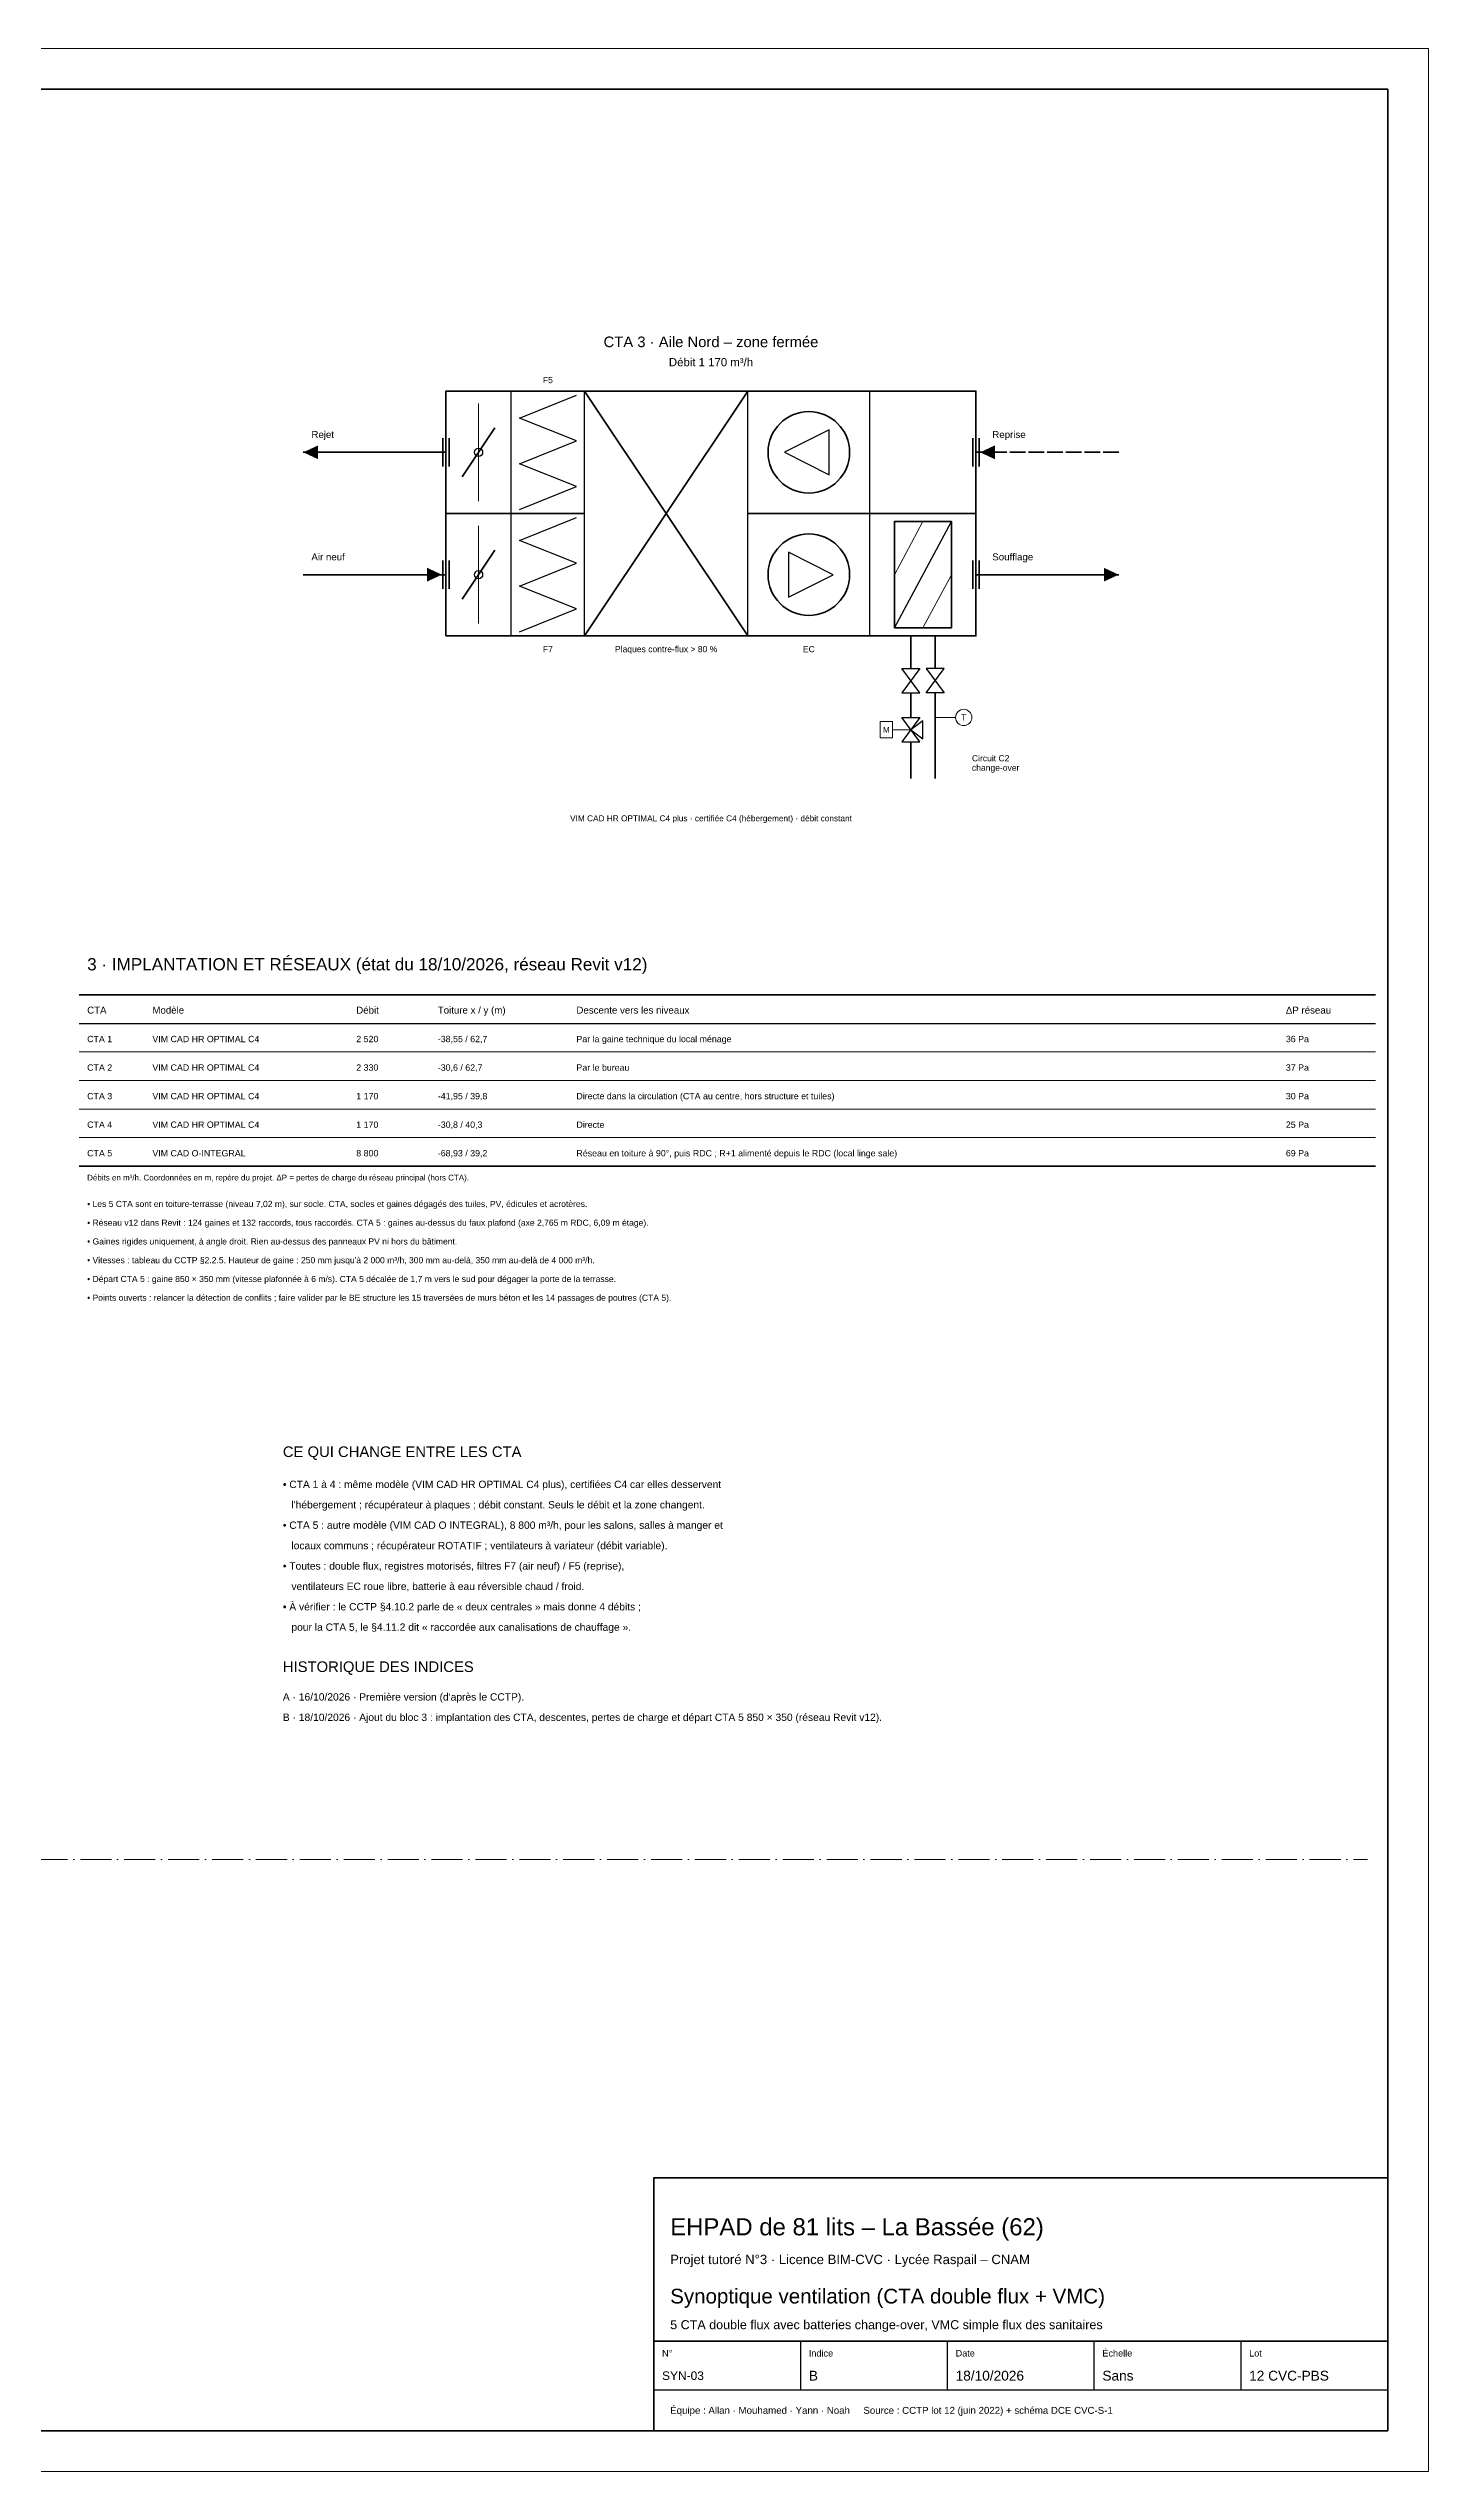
# Model space of a CAD drawing. Header units: millimetres. Extents: x 0 to 841, y 0 to 594.
# Drawn here: x 502 to 841, y 0 to 594 of the extents above; entities that cross this region are included whole.
import ezdxf
from ezdxf.enums import TextEntityAlignment as Align

# ---------------------------------------------------------------- set-up
doc = ezdxf.new("R2010")
doc.units = ezdxf.units.MM
doc.header["$LTSCALE"] = 3
doc.linetypes.add('DASHDOT', pattern=[3.556, 2.54, -0.508, 0, -0.508])
doc.linetypes.add('DASHED', pattern=[1.524, 1.27, -0.254])
for name, color, linetype in [('CADRE', 7, 'Continuous'), ('CVC-ACCESSOIRE', 6, 'Continuous'), ('CVC-AIR-NEUF', 3, 'Continuous'), ('CVC-AIR-REJET', 8, 'Continuous'), ('CVC-AIR-REPRIS', 5, 'DASHED'), ('CVC-AIR-SOUFFLE', 1, 'Continuous'), ('CVC-EG-CHANGEOVER', 4, 'Continuous'), ('CVC-EQUIPEMENT', 7, 'Continuous'), ('CVC-LIMITE', 8, 'DASHDOT'), ('CVC-TEXTE', 7, 'Continuous'), ('CVC-TEXTE-PUISS', 4, 'Continuous')]:
    doc.layers.add(name, color=color, linetype=linetype)
doc.styles.get("Standard").update_dxf_attribs({"font": 'arial.ttf'})

msp = doc.modelspace()

# ---------------------------------------------------------------- linework, layer by layer
at = {"layer": 'CADRE', "lineweight": 18}
msp.add_lwpolyline([(0, 0), (841, 0), (841, 594), (0, 594), (0, 0)], dxfattribs=at)
at = {"layer": 'CADRE', "lineweight": 70}
msp.add_lwpolyline([(10, 10), (831, 10), (831, 584), (10, 584), (10, 10)], dxfattribs=at)
at = {"layer": 'CADRE', "lineweight": 35}
for points in [[(510, 362), (828, 362)], [(510, 320), (828, 320)], [(651, 32), (831, 32)]]:
    msp.add_lwpolyline(points, dxfattribs=at)
at = {"layer": 'CADRE', "lineweight": 25}
for points in [[(510, 355), (828, 355)], [(687, 20), (687, 32)], [(723, 20), (723, 32)], [(759, 20), (759, 32)], [(795, 20), (795, 32)], [(651, 20), (831, 20)]]:
    msp.add_lwpolyline(points, dxfattribs=at)
at = {"layer": 'CADRE', "lineweight": 13}
for points in [[(510, 348), (828, 348)], [(510, 341), (828, 341)], [(510, 334), (828, 334)], [(510, 327), (828, 327)], [(510, 320), (828, 320)]]:
    msp.add_lwpolyline(points, dxfattribs=at)
at = {"layer": 'CADRE', "lineweight": 50}
msp.add_lwpolyline([(651, 10), (831, 10), (831, 72), (651, 72), (651, 10)], dxfattribs=at)
at = {"layer": 'CVC-ACCESSOIRE', "lineweight": 25}
for points in [[(716.2, 436), (711.8, 442), (716.2, 442), (711.8, 436), (716.2, 436)], [(717.8, 442), (722.2, 436), (717.8, 436), (722.2, 442), (717.8, 442)], [(716.2, 424), (711.8, 430), (716.2, 430), (711.8, 424), (716.2, 424)], [(714, 427), (717, 424.8), (717, 429.2), (714, 427)]]:
    msp.add_lwpolyline(points, dxfattribs=at)
at = {"layer": 'CVC-ACCESSOIRE', "lineweight": 18}
for points in [[(709.5, 425), (709.5, 429), (706.5, 429), (706.5, 425), (709.5, 425)], [(720, 430), (725, 430)], [(714, 427), (709.5, 427)]]:
    msp.add_lwpolyline(points, dxfattribs=at)
msp.add_circle((727, 430), 2, dxfattribs=at)
at = {"layer": 'CVC-AIR-NEUF', "lineweight": 70}
msp.add_lwpolyline([(565, 465), (600, 465)], dxfattribs=at)
at = {"layer": 'CVC-AIR-NEUF'}
msp.add_solid([(599, 465), (595.37, 466.69), (595.37, 463.31)], dxfattribs=at)
at = {"layer": 'CVC-AIR-REJET', "lineweight": 70}
msp.add_lwpolyline([(600, 495), (565, 495)], dxfattribs=at)
at = {"layer": 'CVC-AIR-REJET'}
msp.add_solid([(565, 495), (568.63, 493.31), (568.63, 496.69)], dxfattribs=at)
at = {"layer": 'CVC-AIR-REPRIS', "lineweight": 70}
msp.add_lwpolyline([(765, 495), (730, 495)], dxfattribs=at)
at = {"layer": 'CVC-AIR-REPRIS'}
msp.add_solid([(731, 495), (734.63, 493.31), (734.63, 496.69)], dxfattribs=at)
at = {"layer": 'CVC-AIR-SOUFFLE', "lineweight": 70}
msp.add_lwpolyline([(730, 465), (765, 465)], dxfattribs=at)
at = {"layer": 'CVC-AIR-SOUFFLE'}
msp.add_solid([(765, 465), (761.37, 466.69), (761.37, 463.31)], dxfattribs=at)
at = {"layer": 'CVC-EG-CHANGEOVER', "lineweight": 35}
for points in [[(714, 442), (714, 450)], [(720, 450), (720, 442)], [(714, 430), (714, 436)], [(720, 436), (720, 415)], [(714, 415), (714, 424)]]:
    msp.add_lwpolyline(points, dxfattribs=at)
at = {"layer": 'CVC-EQUIPEMENT', "lineweight": 60}
msp.add_lwpolyline([(600, 450), (730, 450), (730, 510), (600, 510), (600, 450)], dxfattribs=at)
at = {"layer": 'CVC-EQUIPEMENT', "lineweight": 18}
for points in [[(608, 483), (608, 507)], [(608, 453), (608, 477)]]:
    msp.add_lwpolyline(points, dxfattribs=at)
at = {"layer": 'CVC-EQUIPEMENT', "lineweight": 25}
for points in [[(616, 450), (616, 510)], [(618, 481), (632, 486.6), (618, 492.2), (632, 497.8), (618, 503.4), (632, 509)], [(634, 450), (634, 510)], [(674, 450), (674, 510)], [(704, 450), (704, 510)], [(694, 500.5), (683, 495), (694, 489.5), (694, 500.5)], [(618, 451), (632, 456.6), (618, 462.2), (632, 467.8), (618, 473.4), (632, 479)], [(710, 452), (724, 478)], [(684, 459.5), (695, 465), (684, 470.5), (684, 459.5)]]:
    msp.add_lwpolyline(points, dxfattribs=at)
at = {"layer": 'CVC-EQUIPEMENT', "lineweight": 40}
for points in [[(634, 450), (674, 510)], [(634, 510), (674, 450)]]:
    msp.add_lwpolyline(points, dxfattribs=at)
at = {"layer": 'CVC-EQUIPEMENT', "lineweight": 35}
for points in [[(604, 489), (612, 501)], [(599.2, 491.5), (599.2, 498.5)], [(600.8, 491.5), (600.8, 498.5)], [(729.2, 491.5), (729.2, 498.5)], [(730.8, 491.5), (730.8, 498.5)], [(600, 480), (634, 480)], [(674, 480), (730, 480)], [(710, 452), (724, 452), (724, 478), (710, 478), (710, 452)], [(604, 459), (612, 471)], [(599.2, 461.5), (599.2, 468.5)], [(600.8, 461.5), (600.8, 468.5)], [(729.2, 461.5), (729.2, 468.5)], [(730.8, 461.5), (730.8, 468.5)]]:
    msp.add_lwpolyline(points, dxfattribs=at)
at = {"layer": 'CVC-EQUIPEMENT', "lineweight": 13}
for points in [[(710, 465), (717, 478)], [(717, 452), (724, 465)]]:
    msp.add_lwpolyline(points, dxfattribs=at)
at = {"layer": 'CVC-EQUIPEMENT', "lineweight": 35}
for centre in [(689, 495), (689, 465)]:
    msp.add_circle(centre, 10, dxfattribs=at)
at = {"layer": 'CVC-EQUIPEMENT'}
for centre in [(608, 495), (608, 465)]:
    msp.add_circle(centre, 1, dxfattribs=at)
at = {"layer": 'CVC-LIMITE', "lineweight": 18}
msp.add_lwpolyline([(15, 150), (826, 150)], dxfattribs=at)

# ---------------------------------------------------------------- texts
at = {"layer": 'CVC-TEXTE'}
for s, height, p in [('CTA 3 · Aile Nord – zone fermée', 2.6, (665, 520)), ('F5', 1.5, (625, 511.5))]:
    msp.add_text(s, height=height, dxfattribs=at).set_placement(p, align=Align.BOTTOM_CENTER)
for s, p in [('Rejet', (567, 498)), ('Reprise', (734, 498)), ('Air neuf', (567, 468)), ('Soufflage', (734, 468))]:
    msp.add_text(s, height=1.7, dxfattribs=at).set_placement(p, align=Align.BOTTOM_LEFT)
for s, p in [('F7', (625, 447.5)), ('Plaques contre-flux > 80 %', (654, 447.5)), ('EC', (689, 447.5))]:
    msp.add_text(s, height=1.5, dxfattribs=at).set_placement(p, align=Align.TOP_CENTER)
for s, height, p in [('M', 1.4, (708, 427)), ('T', 1.5, (727, 430))]:
    msp.add_text(s, height=height, dxfattribs=at).set_placement(p, align=Align.MIDDLE_CENTER)
for s, height, p in [('change-over', 1.5, (729, 417.68)), ('Circuit C2', 1.5, (729, 420)), ('CE QUI CHANGE ENTRE LES CTA', 2.6, (560, 250)), ('• CTA 1 à 4 : même modèle (VIM CAD HR OPTIMAL C4 plus), certifiées C4 car elles desservent', 1.8, (560, 242)), ("   l'hébergement ; récupérateur à plaques ; débit constant. Seuls le débit et la zone changent.", 1.8, (560, 237)), ('• CTA 5 : autre modèle (VIM CAD O INTEGRAL), 8 800 m³/h, pour les salons, salles à manger et', 1.8, (560, 232)), ('   locaux communs ; récupérateur ROTATIF ; ventilateurs à variateur (débit variable).', 1.8, (560, 227)), ('• Toutes : double flux, registres motorisés, filtres F7 (air neuf) / F5 (reprise),', 1.8, (560, 222)), ('   ventilateurs EC roue libre, batterie à eau réversible chaud / froid.', 1.8, (560, 217)), ('• À vérifier : le CCTP §4.10.2 parle de « deux centrales » mais donne 4 débits ;', 1.8, (560, 212)), ('   pour la CTA 5, le §4.11.2 dit « raccordée aux canalisations de chauffage ».', 1.8, (560, 207)), ('EHPAD de 81 lits – La Bassée (62)', 4.2, (655, 60)), ('Projet tutoré N°3 · Licence BIM-CVC · Lycée Raspail – CNAM', 2.3, (655, 52)), ('Synoptique ventilation (CTA double flux + VMC)', 3.6, (655, 43)), ('5 CTA double flux avec batteries change-over, VMC simple flux des sanitaires', 2.2, (655, 36)), ('N°', 1.6, (653, 29)), ('Indice', 1.6, (689, 29)), ('Date', 1.6, (725, 29)), ('Échelle', 1.6, (761, 29)), ('Lot', 1.6, (797, 29)), ('SYN-03', 2.1, (653, 23.5)), ('B', 2.4, (689, 23.5)), ('18/10/2026', 2.4, (725, 23.5)), ('Sans', 2.4, (761, 23.5)), ('12 CVC-PBS', 2.4, (797, 23.5)), ('Équipe : Allan · Mouhamed · Yann · Noah     Source : CCTP lot 12 (juin 2022) + schéma DCE CVC-S-1', 1.7, (655, 15))]:
    msp.add_text(s, height=height, dxfattribs=at).set_placement(p, align=Align.MIDDLE_LEFT)
for s, height, p in [('3 · IMPLANTATION ET RÉSEAUX (état du 18/10/2026, réseau Revit v12)', 3, (512, 368)), ('CTA', 1.7, (512, 357.4)), ('Modèle', 1.7, (528, 357.4)), ('Débit', 1.7, (578, 357.4)), ('Toiture x / y (m)', 1.7, (598, 357.4)), ('Descente vers les niveaux', 1.7, (632, 357.4)), ('ΔP réseau', 1.7, (806, 357.4)), ('CTA 1', 1.55, (512, 350.4)), ('VIM CAD HR OPTIMAL C4', 1.55, (528, 350.4)), ('-38,55 / 62,7', 1.55, (598, 350.4)), ('Par la gaine technique du local ménage', 1.55, (632, 350.4)), ('CTA 2', 1.55, (512, 343.4)), ('VIM CAD HR OPTIMAL C4', 1.55, (528, 343.4)), ('-30,6 / 62,7', 1.55, (598, 343.4)), ('Par le bureau', 1.55, (632, 343.4)), ('CTA 3', 1.55, (512, 336.4)), ('VIM CAD HR OPTIMAL C4', 1.55, (528, 336.4)), ('-41,95 / 39,8', 1.55, (598, 336.4)), ('Directe dans la circulation (CTA au centre, hors structure et tuiles)', 1.55, (632, 336.4)), ('CTA 4', 1.55, (512, 329.4)), ('VIM CAD HR OPTIMAL C4', 1.55, (528, 329.4)), ('-30,8 / 40,3', 1.55, (598, 329.4)), ('Directe', 1.55, (632, 329.4)), ('CTA 5', 1.55, (512, 322.4)), ('VIM CAD O-INTEGRAL', 1.55, (528, 322.4)), ('-68,93 / 39,2', 1.55, (598, 322.4)), ('Réseau en toiture à 90°, puis RDC ; R+1 alimenté depuis le RDC (local linge sale)', 1.55, (632, 322.4)), ('Débits en m³/h. Coordonnées en m, repère du projet. ΔP = pertes de charge du réseau principal (hors CTA).', 1.4, (512, 316.5)), ('• Les 5 CTA sont en toiture-terrasse (niveau 7,02 m), sur socle. CTA, socles et gaines dégagés des tuiles, PV, édicules et acrotères.', 1.5, (512, 310)), ('• Réseau v12 dans Revit : 124 gaines et 132 raccords, tous raccordés. CTA 5 : gaines au-dessus du faux plafond (axe 2,765 m RDC, 6,09 m étage).', 1.5, (512, 305.4)), ('• Gaines rigides uniquement, à angle droit. Rien au-dessus des panneaux PV ni hors du bâtiment.', 1.5, (512, 300.8)), ("• Vitesses : tableau du CCTP §2.2.5. Hauteur de gaine : 250 mm jusqu'à 2 000 m³/h, 300 mm au-delà, 350 mm au-delà de 4 000 m³/h.", 1.5, (512, 296.2)), ('• Départ CTA 5 : gaine 850 × 350 mm (vitesse plafonnée à 6 m/s). CTA 5 décalée de 1,7 m vers le sud pour dégager la porte de la terrasse.', 1.5, (512, 291.6)), ('• Points ouverts : relancer la détection de conflits ; faire valider par le BE structure les 15 traversées de murs béton et les 14 passages de poutres (CTA 5).', 1.5, (512, 287)), ('HISTORIQUE DES INDICES', 2.6, (560, 196)), ("A · 16/10/2026 · Première version (d'après le CCTP).", 1.8, (560, 189)), ('B · 18/10/2026 · Ajout du bloc 3 : implantation des CTA, descentes, pertes de charge et départ CTA 5 850 × 350 (réseau Revit v12).', 1.8, (560, 184))]:
    msp.add_text(s, height=height, dxfattribs=at).set_placement(p)
at = {"layer": 'CVC-TEXTE-PUISS'}
msp.add_text('Débit 1 170 m³/h', height=2, dxfattribs=at).set_placement((665, 515.5), align=Align.BOTTOM_CENTER)
msp.add_text('VIM CAD HR OPTIMAL C4 plus · certifiée C4 (hébergement) · débit constant', height=1.45, dxfattribs=at).set_placement((665, 406), align=Align.TOP_CENTER)
for s, p in [('2 520', (578, 350.4)), ('36 Pa', (806, 350.4)), ('2 330', (578, 343.4)), ('37 Pa', (806, 343.4)), ('1 170', (578, 336.4)), ('30 Pa', (806, 336.4)), ('1 170', (578, 329.4)), ('25 Pa', (806, 329.4)), ('8 800', (578, 322.4)), ('69 Pa', (806, 322.4))]:
    msp.add_text(s, height=1.55, dxfattribs=at).set_placement(p)

doc.saveas('drawing.dxf')
